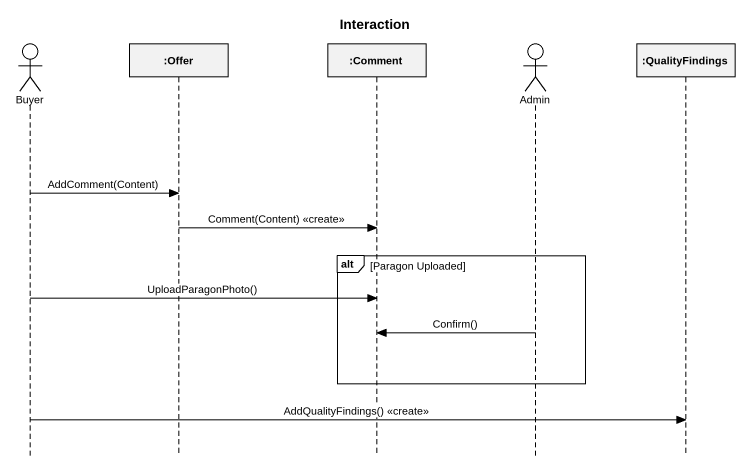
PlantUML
@startuml
title Interaction
hide footbox
actor Buyer
participant ":Offer" as Offer
participant ":Comment" as Comment
actor Admin
participant ":QualityFindings" as QualityFindings

Buyer -> Offer : AddComment(Content)
Offer -> Comment : Comment(Content) <<create>>
alt Paragon Uploaded
  Buyer -> Comment : UploadParagonPhoto()
  Admin -> Comment : Confirm()
end
Buyer -> QualityFindings : AddQualityFindings() <<create>>
@enduml
